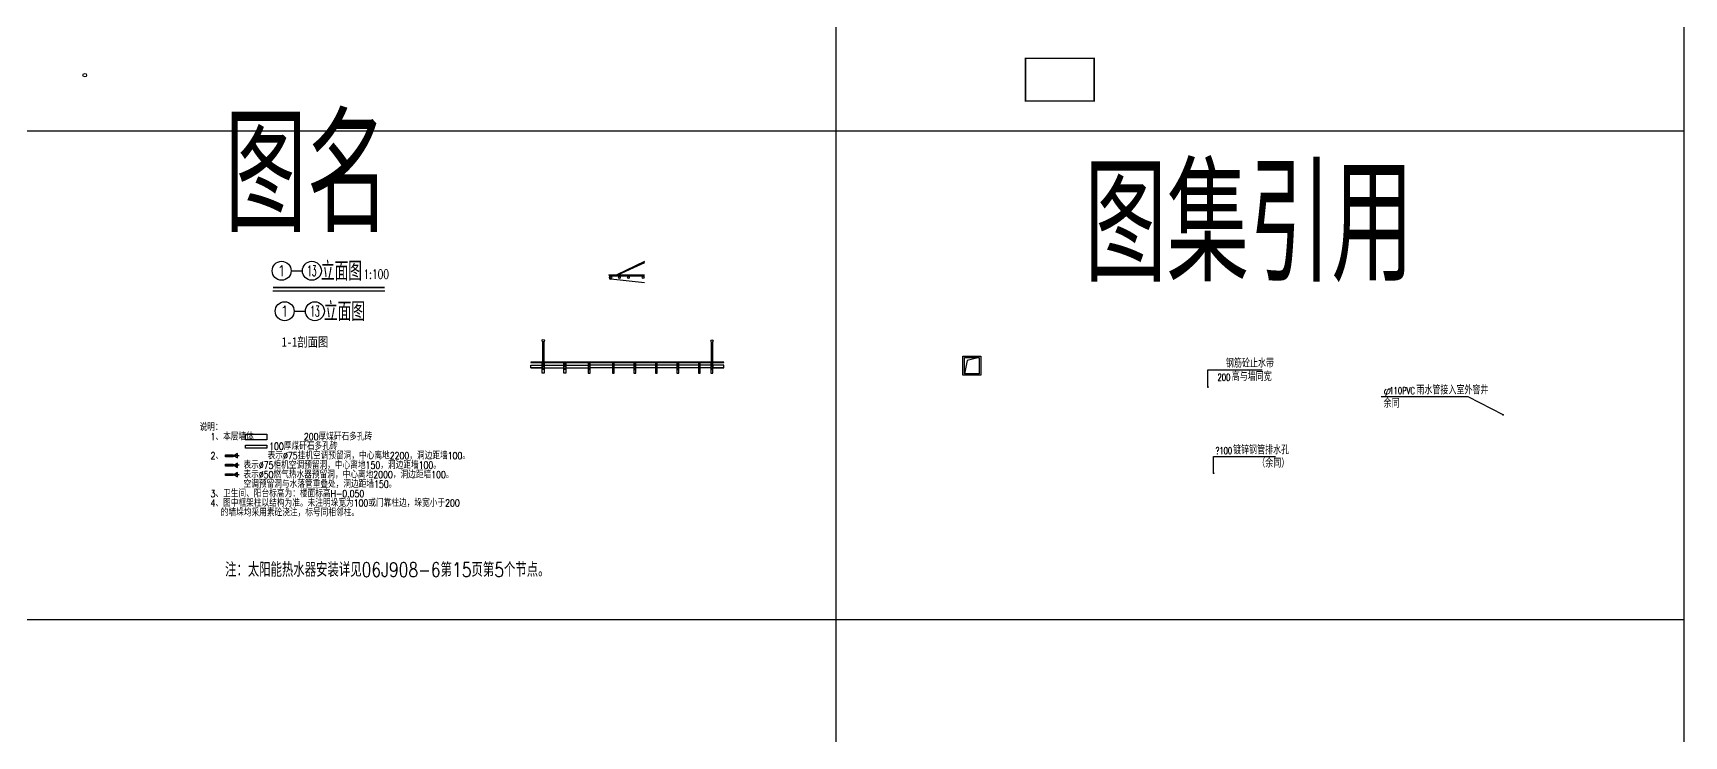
# Model space of a CAD drawing. Extents: x -4747 to 1060961, y -766984 to 396631.
# Drawn here: x 43909 to 113556, y 106712 to 136373 of the extents above; entities that cross this region are included whole.
import ezdxf
from ezdxf.enums import TextEntityAlignment as Align

# ---------------------------------------------------------------- set-up
doc = ezdxf.new("R2010")
doc.units = 0
doc.header["$LTSCALE"] = 1000
doc.header["$MEASUREMENT"] = 0
doc.linetypes.add('DASH', pattern=[0.35, 0.25, -0.1])
doc.layers.get('0').update_dxf_attribs({"linetype": 'CONTINUOUS'})
for name, color, linetype in [('AXIS', 3, 'CONTINUOUS'), ('AXIS-1', 3, 'CONTINUOUS'), ('AXIS_TEXT', 7, 'CONTINUOUS'), ('DIM_LEAD', 3, 'CONTINUOUS'), ('DIM_SYMB', 3, 'CONTINUOUS'), ('PUB_TEXT', 7, 'CONTINUOUS'), ('TEXT', 9, 'CONTINUOUS'), ('WALL', 6, 'CONTINUOUS'), ('空调冷凌水管', 3, 'CONTINUOUS'), ('空调预留管', 120, 'CONTINUOUS'), ('轻钢雨棚', 2, 'CONTINUOUS')]:
    doc.layers.add(name, color=color, linetype=linetype)
doc.styles.add('_HZTXT', font='txt.shx', dxfattribs={"width": 0.8, "bigfont": 'hztxt.shx'})
doc.styles.add('_TCH_DIM', font='SIMPLEX', dxfattribs={"bigfont": 'GBCBIG'})
doc.styles.add('COMPLEX', font='complex_.ttf')
doc.styles.add('HZTXT', font='txt.shx', dxfattribs={"bigfont": 'gbcbig.shx'})
doc.styles.get("Standard").update_dxf_attribs({"font": 'gbenor.shx', "bigfont": 'gbcbig.shx'})
doc.styles.add('黑体', font='simhei.ttf')

# ---------------------------------------------------------------- blocks, each defined once
blk = doc.blocks.new('_AXISO')
blk.add_circle((0, 0), 0.5)
at = {"layer": 'AXIS_TEXT', "style": 'COMPLEX', "width": 1.041667}
blk.add_attdef('A', text='', height=0.56, dxfattribs=at).set_placement((-0.25, -0.28), (0.25, -0.28), align=Align.FIT)
blk = doc.blocks.new('A$C0BA72B2E')
h = blk.add_hatch(color=256)
h.paths.add_polyline_path([(92, 380), (184, 539), (92, 539)])
h.paths.add_polyline_path([(92, 539), (0, 539), (92, 380)])
for p, q in [((92, 599), (92, 380)), ((92, 380), (92, 0))]:
    blk.add_line(p, q)
for points in [[(184, 539), (0, 539), (92, 380)], [(132, 350), (132, 30), (52, 30), (52, 350)]]:
    blk.add_lwpolyline(points, close=True)
blk = doc.blocks.new('A$C71961F95')
for p, q in [((92, 599), (92, 380)), ((92, 380), (92, 0))]:
    blk.add_line(p, q)
for points in [[(184, 539), (0, 539), (92, 380)], [(132, 350), (132, 30), (52, 30), (52, 350)]]:
    blk.add_lwpolyline(points, close=True)
blk = doc.blocks.new('A$C4E47147C')
blk.add_hatch(color=256).paths.add_polyline_path([(92, 219), (92, 60), (184, 60)])
for p, q in [((92, 219), (92, 599)), ((92, 0), (92, 219))]:
    blk.add_line(p, q)
for points in [[(0, 60), (184, 60), (92, 219)], [(52, 249), (52, 569), (132, 569), (132, 249)]]:
    blk.add_lwpolyline(points, close=True)

msp = doc.modelspace()

# ---------------------------------------------------------------- linework, layer by layer
for points in [[(83139.1, 122736.4), (83889.1, 122736.4), (83889.1, 121936.4), (83139.1, 121936.4)], [(83199.1, 122676.4), (83829.1, 122676.4), (83829.1, 121996.4), (83199.1, 121996.4)]]:
    msp.add_lwpolyline(points, close=True)
at = {"layer": 'AXIS'}
for p, q in [((54847.1, 126341.7), (55253.1, 126341.7)), ((54974.7, 124633.8), (55380.7, 124633.8))]:
    msp.add_line(p, q, dxfattribs=at)
msp.add_lwpolyline([(83829.1, 122676.4), (83316.9, 122557.8), (83199.1, 121996.4)], dxfattribs=at)
at = {"layer": 'AXIS-1', "linetype": 'DASH', "const_width": 60}
msp.add_lwpolyline([(88676.3, 135302.1), (85776.3, 135302.1), (85776.3, 133502.1), (88676.3, 133502.1)], close=True, dxfattribs=at)
at = {"layer": 'AXIS_TEXT'}
msp.add_lwpolyline([(-4747, 194407.5), (113556.3, 194407.5), (113556.3, 62775), (-4747, 62775)], close=True, dxfattribs=at)
for points in [[(77776.6, 168394.8), (77776.6, 62775)], [(-4747, 132246.2), (113556.3, 132246.2)], [(-4747, 111629.6), (113556.3, 111629.6)]]:
    msp.add_lwpolyline(points, dxfattribs=at)
at = {"layer": 'DIM_LEAD'}
for p, q in [((93473.8, 121438.7), (93473.8, 122157)), ((93473.8, 122157), (95760.2, 122157)), ((104455.9, 121026.3), (100776.7, 121026.3)), ((105924.2, 120262.1), (104455.9, 121026.3)), ((93712.7, 117801), (93712.7, 118499.3)), ((93712.7, 118499.3), (96329.7, 118499.3))]:
    msp.add_line(p, q, dxfattribs=at)
at = {"layer": 'DIM_LEAD', "const_width": 40}
for points in [[(93473.8, 121418.7, 1), (93473.8, 121458.7, 1)], [(105941.9, 120252.9, 1), (105906.5, 120271.4, 1)], [(93712.7, 117781, 1), (93712.7, 117821, 1)]]:
    msp.add_lwpolyline(points, format="xyb", close=True, dxfattribs=at)
at = {"layer": 'DIM_SYMB', "const_width": 70}
msp.add_lwpolyline([(54029.1, 125641.8), (58744.5, 125641.8)], dxfattribs=at)
at = {"layer": 'DIM_SYMB'}
msp.add_lwpolyline([(54029.1, 125501.8), (58744.5, 125501.8)], dxfattribs=at)
at = {"layer": 'WALL'}
for points in [[(52871.4, 119442.6), (53771.4, 119442.6), (53771.4, 119202.6), (52871.4, 119202.6)], [(52871.4, 118982.6), (53771.4, 118982.6), (53771.4, 118862.6), (52871.4, 118862.6)]]:
    msp.add_lwpolyline(points, close=True, dxfattribs=at)
at = {"layer": '空调冷凌水管'}
msp.add_circle((46092, 134595.5), 75, dxfattribs=at)
at = {"layer": '轻钢雨棚'}
for p, q in [((68207.1, 126167.1), (68207.1, 126157.1)), ((69707.1, 126731.1), (68537.6, 126167.1)), ((69707.1, 126677.9), (68591.6, 126167.1)), ((65405.4, 123343), (65405.4, 122426.7)), ((65455.4, 123343), (65455.4, 122426.7)), ((72524.4, 123328.6), (72524.4, 122426.7)), ((72574.4, 123328.6), (72574.4, 122426.7)), ((67365.8, 122486.7), (64903.7, 122486.7)), ((67365.8, 122466.7), (64903.7, 122466.7)), ((64903.7, 122351.7), (65387.6, 122351.7)), ((64903.7, 122251.7), (65387.6, 122251.7)), ((65474.4, 122412.6), (65387.6, 122412.6)), ((65474.4, 122397.6), (65387.6, 122397.6)), ((65474.4, 122364.8), (65387.6, 122364.8)), ((65474.4, 122301.7), (65387.6, 122301.7)), ((65474.4, 122238.6), (65387.6, 122238.6)), ((65474.4, 122205.8), (65387.6, 122205.8)), ((65474.4, 122190.8), (65387.6, 122190.8)), ((65474.4, 122351.7), (66300.6, 122351.7)), ((65474.4, 122251.7), (66300.6, 122251.7)), ((66381.1, 122412.6), (66300.6, 122412.6)), ((66381.1, 122397.6), (66300.6, 122397.6)), ((66381.1, 122364.8), (66300.6, 122364.8)), ((66381.1, 122301.7), (66300.6, 122301.7)), ((66381.1, 122238.6), (66300.6, 122238.6)), ((66381.1, 122205.8), (66300.6, 122205.8)), ((66381.1, 122190.8), (66300.6, 122190.8)), ((66381.1, 122351.7), (67325.6, 122351.7)), ((66381.1, 122251.7), (67325.6, 122251.7)), ((67325.6, 122412.6), (67406.1, 122412.6)), ((67325.6, 122397.6), (67406.1, 122397.6)), ((67325.6, 122364.8), (67406.1, 122364.8)), ((67325.6, 122301.7), (67406.1, 122301.7)), ((67325.6, 122238.6), (67406.1, 122238.6)), ((67325.6, 122205.8), (67406.1, 122205.8)), ((67325.6, 122190.8), (67406.1, 122190.8)), ((67365.8, 122486.7), (73048, 122486.7)), ((67365.8, 122466.7), (73048, 122466.7)), ((68350.6, 122351.7), (67406.1, 122351.7)), ((68350.6, 122251.7), (67406.1, 122251.7)), ((68350.6, 122412.6), (68431.1, 122412.6)), ((68350.6, 122397.6), (68431.1, 122397.6)), ((68350.6, 122364.8), (68431.1, 122364.8)), ((68350.6, 122301.7), (68431.1, 122301.7)), ((68350.6, 122238.6), (68431.1, 122238.6)), ((68350.6, 122205.8), (68431.1, 122205.8)), ((68350.6, 122190.8), (68431.1, 122190.8)), ((69257.2, 122351.7), (68431.1, 122351.7)), ((69257.2, 122251.7), (68431.1, 122251.7)), ((69257.2, 122412.6), (69337.8, 122412.6)), ((69257.2, 122397.6), (69337.8, 122397.6)), ((69257.2, 122364.8), (69337.8, 122364.8)), ((69257.2, 122301.7), (69337.8, 122301.7)), ((69257.2, 122238.6), (69337.8, 122238.6)), ((69257.2, 122205.8), (69337.8, 122205.8)), ((69257.2, 122190.8), (69337.8, 122190.8)), ((70163.9, 122351.7), (69337.8, 122351.7)), ((70163.9, 122251.7), (69337.8, 122251.7)), ((70163.9, 122412.6), (70244.4, 122412.6)), ((70163.9, 122397.6), (70244.4, 122397.6)), ((70163.9, 122364.8), (70244.4, 122364.8)), ((70163.9, 122301.7), (70244.4, 122301.7)), ((70163.9, 122238.6), (70244.4, 122238.6)), ((70163.9, 122205.8), (70244.4, 122205.8)), ((70163.9, 122190.8), (70244.4, 122190.8)), ((71070.6, 122351.7), (70244.4, 122351.7)), ((71070.6, 122251.7), (70244.4, 122251.7)), ((71070.6, 122412.6), (71151.1, 122412.6)), ((71070.6, 122397.6), (71151.1, 122397.6)), ((71070.6, 122364.8), (71151.1, 122364.8)), ((71070.6, 122301.7), (71151.1, 122301.7)), ((71070.6, 122238.6), (71151.1, 122238.6)), ((71070.6, 122205.8), (71151.1, 122205.8)), ((71070.6, 122190.8), (71151.1, 122190.8)), ((71977.3, 122351.7), (71151.1, 122351.7)), ((71977.3, 122251.7), (71151.1, 122251.7)), ((71977.3, 122412.6), (72057.8, 122412.6)), ((71977.3, 122397.6), (72057.8, 122397.6)), ((71977.3, 122364.8), (72057.8, 122364.8)), ((71977.3, 122301.7), (72057.8, 122301.7)), ((71977.3, 122238.6), (72057.8, 122238.6)), ((71977.3, 122205.8), (72057.8, 122205.8)), ((71977.3, 122190.8), (72057.8, 122190.8)), ((72505.4, 122351.7), (72057.8, 122351.7)), ((72505.4, 122251.7), (72057.8, 122251.7)), ((72505.4, 122412.6), (72592.2, 122412.6)), ((72505.4, 122397.6), (72592.2, 122397.6)), ((72505.4, 122364.8), (72592.2, 122364.8)), ((72505.4, 122301.7), (72592.2, 122301.7)), ((72505.4, 122238.6), (72592.2, 122238.6)), ((72505.4, 122205.8), (72592.2, 122205.8)), ((72505.4, 122190.8), (72592.2, 122190.8)), ((73048.8, 122351.7), (72592.2, 122351.7)), ((73048.8, 122251.7), (72592.2, 122251.7))]:
    msp.add_line(p, q, dxfattribs=at)
for points in [[(68207.1, 126167.1), (69707.1, 126167.1)], [(68207.1, 126157.1), (69707.1, 126157.1)], [(68287.5, 126132.1), (69707.1, 126132.1)], [(69707.1, 125832.1), (68287.5, 125982.1)]]:
    msp.add_lwpolyline(points, dxfattribs=at)
for points in [[(73048, 122486.7), (64903.7, 122486.7), (64903.7, 122466.7), (73048, 122466.7)], [(64903.7, 122351.7), (65387.6, 122351.7), (65387.6, 122251.7), (64903.7, 122251.7)], [(65387.6, 122426.7), (65474.4, 122426.7), (65474.4, 122176.7), (65387.6, 122176.7)], [(65387.6, 122426.7), (65474.4, 122426.7), (65474.4, 122026.7), (65387.6, 122026.7)], [(66300.6, 122426.7), (66381.1, 122426.7), (66381.1, 122176.7), (66300.6, 122176.7)], [(66300.6, 122426.7), (66381.1, 122426.7), (66381.1, 122026.7), (66300.6, 122026.7)], [(67406.1, 122426.7), (67325.6, 122426.7), (67325.6, 122026.7), (67406.1, 122026.7)], [(67406.1, 122426.7), (67325.6, 122426.7), (67325.6, 122176.7), (67406.1, 122176.7)], [(68431.1, 122426.7), (68350.6, 122426.7), (68350.6, 122026.7), (68431.1, 122026.7)], [(68431.1, 122426.7), (68350.6, 122426.7), (68350.6, 122176.7), (68431.1, 122176.7)], [(69337.8, 122426.7), (69257.2, 122426.7), (69257.2, 122176.7), (69337.8, 122176.7)], [(69337.8, 122426.7), (69257.2, 122426.7), (69257.2, 122026.7), (69337.8, 122026.7)], [(70244.4, 122426.7), (70163.9, 122426.7), (70163.9, 122026.7), (70244.4, 122026.7)], [(70244.4, 122426.7), (70163.9, 122426.7), (70163.9, 122176.7), (70244.4, 122176.7)], [(71151.1, 122426.7), (71070.6, 122426.7), (71070.6, 122026.7), (71151.1, 122026.7)], [(71151.1, 122426.7), (71070.6, 122426.7), (71070.6, 122176.7), (71151.1, 122176.7)], [(72057.8, 122426.7), (71977.3, 122426.7), (71977.3, 122026.7), (72057.8, 122026.7)], [(72057.8, 122426.7), (71977.3, 122426.7), (71977.3, 122176.7), (72057.8, 122176.7)], [(72592.2, 122426.7), (72505.4, 122426.7), (72505.4, 122026.7), (72592.2, 122026.7)], [(72592.2, 122426.7), (72505.4, 122426.7), (72505.4, 122176.7), (72592.2, 122176.7)], [(73048.8, 122351.7), (72592.2, 122351.7), (72592.2, 122251.7), (73048.8, 122251.7)]]:
    msp.add_lwpolyline(points, close=True, dxfattribs=at)
for centre, radius in [((68287.5, 126057.1), 37.5), ((68647.9, 126057.1), 37.5), ((69027, 126057.1), 37.5), ((69646.8, 126057.1), 37.5), ((65430.4, 123386.3), 50), ((72549.4, 123371.9), 50)]:
    msp.add_circle(centre, radius, dxfattribs=at)
msp.add_arc((68287.5, 126057.1), 75, 90, 270, dxfattribs=at)

# ---------------------------------------------------------------- block references
at = {"layer": 'AXIS'}
ref = msp.add_blockref('_AXISO', (54397, 126341.3), dxfattribs=dict(at, xscale=800, yscale=800, zscale=800))
ref.add_attrib('A', '1', dxfattribs={"layer": 'AXIS_TEXT', "height": 448, "style": 'COMPLEX', "width": 1.239363}).set_placement((54197, 126117.3), (54597, 126117.3), align=Align.FIT)
ref = msp.add_blockref('_AXISO', (55672.4, 126341.3), dxfattribs=dict(at, xscale=800, yscale=800, zscale=800))
ref.add_attrib('A', '13', dxfattribs={"layer": 'AXIS_TEXT', "height": 448, "style": 'COMPLEX', "width": 0.533494}).set_placement((55472.4, 126117.3), (55872.4, 126117.3), align=Align.FIT)
ref = msp.add_blockref('_AXISO', (54524.6, 124633.4), dxfattribs=dict(at, xscale=800, yscale=800, zscale=800))
ref.add_attrib('A', '1', dxfattribs={"layer": 'AXIS_TEXT', "height": 448, "style": 'COMPLEX', "width": 1.239363}).set_placement((54324.6, 124409.4), (54724.6, 124409.4), align=Align.FIT)
ref = msp.add_blockref('_AXISO', (55800, 124633.4), dxfattribs=dict(at, xscale=800, yscale=800, zscale=800))
ref.add_attrib('A', '13', dxfattribs={"layer": 'AXIS_TEXT', "height": 448, "style": 'COMPLEX', "width": 0.533494}).set_placement((55600, 124409.4), (56000, 124409.4), align=Align.FIT)
at = {"layer": '空调预留管'}
for name, p, rotation in [('A$C71961F95', (52000.1, 118628.4), 270), ('A$C0BA72B2E', (52000.1, 118228.4), 270), ('A$C4E47147C', (52599.2, 117644.6), 90)]:
    msp.add_blockref(name, p, dxfattribs=dict(at, rotation=rotation))

# ---------------------------------------------------------------- texts
for p in [(56058.2, 125923.9), (56185.8, 124216)]:
    msp.add_text('立面图', height=800).set_placement(p)
at = {"layer": 'DIM_SYMB', "color": 7, "style": 'HZTXT', "width": 0.7}
msp.add_text('1:100', height=400, dxfattribs=at).set_placement((57847.7, 125999.3))
at = {"layer": 'PUB_TEXT'}
for s, p in [('图名', (51993.8, 127978.3)), ('图集引用', (88262.4, 125886.4))]:
    msp.add_text(s, height=4822.7, dxfattribs=at).set_placement(p)
at = {"layer": 'PUB_TEXT', "style": '_TCH_DIM'}
for s, height, p in [('钢筋砼止水带', 337.59, (94232.9, 122262)), ('高与墙同宽', 337.59, (94478.6, 121702)), ('φ', 337.6, (100881.7, 121131.3)), ('雨水管接入室外窨井', 337.59, (102267.4, 121131.3)), ('余同', 337.59, (100881.7, 120571.3)), ('镀锌钢管排水孔', 337.59, (94534.2, 118604.3)), ('（余同）', 337.59, (95552.9, 118044.3))]:
    msp.add_text(s, height=height, dxfattribs=at).set_placement(p)
at = {"layer": 'PUB_TEXT'}
for s, height, style, width, p in [('200', 297.5, '_TCH_DIM', 0.705882, (93878.6, 121702)), ('110PVC', 297.5, '_TCH_DIM', 0.705882, (101127.4, 121131.3)), ('说明：', 300, '_HZTXT', 0.8, (50933.5, 119588.7)), ('1、本层墙体         200厚煤矸石多孔砖', 300, '_HZTXT', 0.8, (51398.4, 119188.7)), ('100厚煤矸石多孔砖', 300, '_HZTXT', 0.8, (53870.2, 118788.7)), ('2、        表示%%c75挂机空调预留洞，中心离地2200，洞边距墙100。', 300, '_HZTXT', 0.8, (51398.4, 118388.7)), ('?100', 297.5, '_TCH_DIM', 0.705882, (93794.2, 118604.3)), ('表示%%c75柜机空调预留洞，中心离地150，洞边距墙100。', 300, '_HZTXT', 0.8, (52787.2, 117988.7)), ('表示%%c50燃气热水器预留洞，中心离地2000，洞边距墙100。', 300, '_HZTXT', 0.8, (52787.2, 117588.7)), ('3、卫生间、阳台标高为：楼面标高H-0.050', 300, '_HZTXT', 0.8, (51398.4, 116788.7)), ('空调预留洞与水落管重叠处，洞边距墙150。', 300, '_HZTXT', 0.8, (52789.8, 117188.7)), ('4、图中框架柱以结构为准。未注明垛宽为100或门靠柱边，垛宽小于200', 300, '_HZTXT', 0.8, (51398.4, 116388.7)), ('的墙垛均采用素砼浇注，标号同相邻柱。', 300, '_HZTXT', 0.8, (51831.8, 115988.7)), ('注：太阳能热水器安装详见06J908-6第15页第5个节点。', 600, '_HZTXT', 0.8, (52011.3, 113428.8))]:
    msp.add_text(s, height=height, dxfattribs=dict(at, style=style, width=width)).set_placement(p)
at = {"layer": 'TEXT', "color": 3, "style": '黑体', "width": 0.8}
msp.add_text('1-1剖面图', height=400, dxfattribs=at).set_placement((54402.8, 123138.8))

doc.saveas('drawing.dxf')
